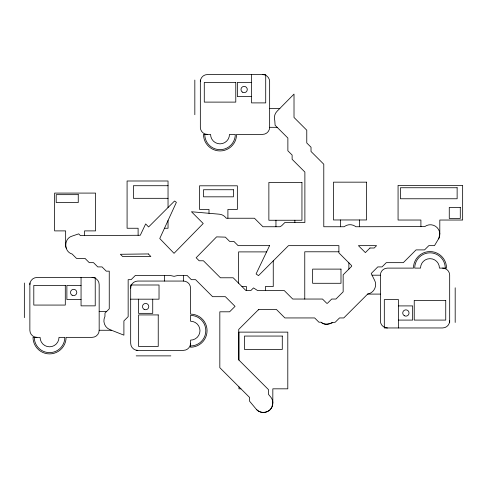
<?xml version="1.0" encoding="UTF-8"?>
<svg xmlns="http://www.w3.org/2000/svg" width="487" height="487" viewBox="0 0 487 487"><rect width="100%" height="100%" fill="white"/><g stroke="black" fill="none" stroke-linecap="round" stroke-linejoin="round"><path stroke-width="0.73" d="M272.142 406.548C269.841 413.013 260.295 414.51 256.125 409.056L249.594 401.227L249.594 397.465L219.826 367.697L219.826 311.802L229.614 311.802L235.044 306.366L225.359 296.68L212.6 296.68L195.591 279.672L191.336 279.672L187.081 275.417L178.029 275.417L174.09 276.336L169.951 275.417L135.374 275.417L131.119 279.672L128.154 279.672L128.154 316.66L123.899 320.915L123.899 335.153L109.867 329.608A9.448 9.448 0 0 1 104.936 316.495L104.997 313.086L109.252 308.831L109.252 271.162L106.282 271.162L102.026 266.913L97.771 266.913L93.522 262.657L89.267 262.657L85.018 258.408L76.508 258.408L72.137 254.031C63.706 251.767 63.651 238.478 72.052 236.122L78.693 233.857L80.422 235.586L140.28 235.27L145.662 223.935L148.59 226.966L174.535 201.015L176.397 202.318L159.754 238.533L174.036 253.325L203.219 223.509L191.47 211.76L219.278 214.195A9.448 9.448 0 0 1 225.694 217.531L226.23 218.237L254.451 218.237L262.962 226.747L279.909 226.747L281.614 225.779L284.901 222.492L304.88 222.492L304.88 172.063L292.121 159.304L292.121 155.055L287.872 150.8L287.872 138.04L275.112 125.287L274.796 120.666A9.448 9.448 0 0 1 277.097 111.225L294.014 94.094L294.014 117.452L306.773 130.212L306.773 142.971L311.023 147.226L311.023 151.475L323.782 164.235L323.782 226.747L344.145 226.747L344.717 226.321A9.448 9.448 0 0 1 355.218 226.248L355.894 226.747L424.761 226.595A9.448 9.448 0 0 1 439.804 233.778L438.89 238.283L434.489 245.649L428.822 245.649L424.567 249.898L416.062 249.898L403.303 262.657L386.294 262.657L382.039 266.913L377.784 266.913L371.204 273.493L374.655 280.439C377.571 285.808 373.821 293.162 367.764 293.965L343.761 317.944L339.512 317.944L335.257 322.199C330.448 322.54 325.645 326.558 320.963 322.199L318.924 322.199L314.669 317.944L284.901 317.944L276.397 309.44L259.577 309.44L258.268 309.878L238.727 329.419L238.727 359.869L268.495 389.637L268.495 394.379L270.638 396.948A9.448 9.448 0 0 1 272.836 402.926L271.935 407.004M272.787 403.93L272.726 404.35M272.811 403.425L272.836 388.827L287.799 388.827L287.799 332.122L238.965 332.122L238.965 360.112M439.773 234.923L439.731 235.385M439.798 234.46L439.81 220.033L462.65 220.033L462.65 185.383L398.068 185.383L398.068 220.033L420.908 220.033L420.908 226.747M272.653 404.849L272.55 405.257M439.658 235.842L439.566 236.292M272.428 405.744L272.282 406.146M439.457 236.743L439.317 237.187M439.164 237.626L438.982 238.052M271.734 407.424L271.496 407.82M438.787 238.472L438.568 238.88M271.241 408.252L270.985 408.593M270.711 408.964L270.401 409.311M270.066 409.683L269.749 409.969M269.378 410.31L269.037 410.559M332.304 322.473L331.921 322.735M268.666 410.839L268.27 411.077M331.525 322.972L331.117 323.198M267.868 411.32L267.454 411.521M330.697 323.392L330.271 323.581M266.998 411.734L266.596 411.874M258.749 309.738L258.433 309.829M329.839 323.733L329.395 323.873M266.164 412.032L265.713 412.148M328.944 323.989L328.494 324.086M265.226 412.27L264.806 412.337M328.037 324.153L327.574 324.202M264.35 412.404L263.887 412.428M327.112 324.226L326.649 324.232M263.418 412.452L262.956 412.434M251.535 82.425L237.358 82.425L237.358 96.596L251.535 96.596M269.646 108.412L279.873 108.412M204.753 134.4A15.28 15.28 0 0 0 220.033 149.679A15.28 15.28 0 0 0 235.312 134.4L229.48 134.4A9.448 9.448 0 0 1 220.033 143.854A9.448 9.448 0 0 1 210.579 134.4L203.493 134.4A16.54 16.54 0 0 0 220.033 150.94A16.54 16.54 0 0 0 236.572 134.4L262.56 134.4A7.086 7.086 0 0 0 269.646 127.314L277.14 127.314M168.039 185.717L133.383 185.717L133.383 198.319L168.039 198.319M164.478 228.251L168.039 228.251L168.039 220.508M338.903 251.785L304.765 251.785L304.765 299.042M266.596 251.895L238.606 251.895L238.606 283.197M372.05 275.192L380.371 275.192A7.086 7.086 0 0 1 387.457 268.106L413.451 268.106A16.54 16.54 0 0 1 429.984 251.566A16.54 16.54 0 0 1 446.524 268.106L439.438 268.106A9.448 9.448 0 0 0 429.984 258.658A9.448 9.448 0 0 0 420.537 268.106L414.711 268.106A15.28 15.28 0 0 1 429.984 252.826A15.28 15.28 0 0 1 445.264 268.106M190.533 345.953A15.28 15.28 0 0 0 205.806 330.679A15.28 15.28 0 0 0 190.533 315.399L190.533 321.225A9.448 9.448 0 0 1 199.98 330.679A9.448 9.448 0 0 1 190.533 340.127L190.533 347.213A16.54 16.54 0 0 0 207.066 330.679A16.54 16.54 0 0 0 190.533 314.139L190.533 288.146A7.086 7.086 0 0 0 183.441 281.06L137.766 281.06A7.086 7.086 0 0 0 130.674 288.146M81.055 285.376L66.877 285.376L66.877 299.554L81.055 299.554M241.954 286.545L246.477 286.545L246.477 290.538M367.612 294.093L380.371 294.093M130.674 299.176L159.03 299.176L159.03 284.998L130.674 284.998L130.674 343.274A7.086 7.086 0 0 0 137.766 350.366M398.488 305.909L412.659 305.909L412.659 320.087L398.488 320.087M99.171 311.363L106.714 311.363M34.273 337.357A15.28 15.28 0 0 0 49.552 352.637A15.28 15.28 0 0 0 64.832 337.357L59 337.357A9.448 9.448 0 0 1 49.552 346.805A9.448 9.448 0 0 1 40.098 337.357L33.013 337.357A16.54 16.54 0 0 0 49.552 353.897A16.54 16.54 0 0 0 66.092 337.357L92.08 337.357A7.086 7.086 0 0 0 99.171 330.265L111.547 330.265M136.19 350.366L183.441 350.366A7.086 7.086 0 0 0 190.533 343.274M136.19 355.875L170.84 355.875M240.955 388.827L238.965 388.827L238.965 386.842M326.187 324.208L325.724 324.172M262.493 412.41L262.036 412.343M325.261 324.105L324.811 324.019M261.58 412.276L261.129 412.166M324.36 323.904L323.916 323.776M260.679 412.057L260.241 411.905M323.478 323.624L323.045 323.447M259.766 411.734L259.382 411.552M322.625 323.252L322.217 323.039M258.926 411.338L258.56 411.119M321.816 322.802L321.432 322.546M258.165 410.882L257.793 410.608M257.416 410.334L257.069 410.024M256.728 409.713L256.412 409.372M66.372 248.68L66.269 248.4M66.062 247.81L65.982 247.518M65.83 246.909L65.788 246.611M65.696 245.996L65.684 245.692M65.654 245.064L65.654 230.893L54.623 230.893L54.623 193.089L95.58 193.089L95.58 230.893L84.555 230.893L84.555 235.568M455.187 287.793L455.187 322.449M449.678 322.449L449.678 275.192A7.086 7.086 0 0 0 442.586 268.106M398.488 327.958L398.488 299.608L384.31 299.608L384.31 327.958L442.586 327.958A7.086 7.086 0 0 0 449.678 320.872M380.371 275.192L380.371 320.872A7.086 7.086 0 0 0 387.457 327.958M359.467 219.966L359.467 226.747M348.869 262.834L348.869 269.098M340.565 219.966L340.565 226.747M294.854 220.252L294.854 222.492M275.952 220.252L275.952 226.747M273.256 260.868L273.256 286.545L265.378 286.545L265.378 290.538M269.646 127.314L269.646 81.633A7.086 7.086 0 0 0 262.56 74.548M251.535 74.548L251.535 102.897L265.713 102.897L265.713 74.548L207.432 74.548A7.086 7.086 0 0 0 200.34 81.633M227.904 218.237L227.904 209.428L237.352 209.428L237.352 185.803L199.548 185.803L199.548 209.428L209.002 209.428L209.002 213.294M200.34 80.063L200.34 127.314A7.086 7.086 0 0 0 207.432 134.4M194.83 80.063L194.83 114.713M183.441 275.417L183.441 281.06M168.039 207.517L168.039 180.994L127.083 180.994L127.083 228.251L138.113 228.251L138.113 235.282M164.539 275.417L164.539 281.06M152.729 299.176L152.729 313.348L138.552 313.348L138.552 299.176M99.171 330.265L99.171 284.591A7.086 7.086 0 0 0 92.08 277.499M81.055 277.499L81.055 305.854L95.233 305.854L95.233 277.499L36.951 277.499A7.086 7.086 0 0 0 29.865 284.591M29.865 283.014L29.865 330.265A7.086 7.086 0 0 0 36.951 337.357M24.35 283.014L24.35 317.664M269.579 245.649L256.077 273.931L258.487 275.636L288.474 245.649L338.903 245.649L338.903 252.869L351.663 265.628L351.663 266.304L343.158 274.808L343.158 291.823L335.933 299.042L331.684 299.042L327.428 303.298L326.753 303.298L322.497 299.042L292.73 299.042L284.225 290.538L257.574 290.538L253.502 287.914L250.878 290.538L245.947 290.538L233.188 277.779L220.428 277.779L203.42 260.77L199.165 260.77L196.151 257.751L216.587 236.877L225.359 237.139L229.614 241.394L233.863 241.394L238.119 245.649L269.579 245.649M148.352 253.934L120.38 254.281L122.614 256.515L150.842 256.515L148.352 253.934M369.956 248.011L365.366 252.601L358.414 245.649L376.573 245.649L374.211 248.011L369.956 248.011M235.781 82.425L204.278 82.425L204.278 102.112L235.781 102.112L235.781 82.425M366.559 182.162L333.479 182.162L333.479 219.966L366.559 219.966L366.559 182.162M301.946 182.448L268.867 182.448L268.867 220.252L301.946 220.252L301.946 182.448M457.135 187.745L400.43 187.745L400.43 198.769L457.135 198.769L457.135 187.745M233.413 189.741L203.487 189.741L203.487 196.827L233.413 196.827L233.413 189.741M78.255 194.66L56.2 194.66L56.2 202.537L78.255 202.537L78.255 194.66M460.288 207.432L449.264 207.432L449.264 218.456L460.288 218.456L460.288 207.432M340.991 269.11L312.642 269.11L312.642 283.288L340.991 283.288L340.991 269.11M65.301 285.376L33.798 285.376L33.798 305.069L65.301 305.069L65.301 285.376M445.739 300.394L414.236 300.394L414.236 320.087L445.739 320.087L445.739 300.394M158.238 314.925L138.552 314.925L138.552 346.427L158.238 346.427L158.238 314.925M282.283 336.06L244.48 336.06L244.48 349.447L282.283 349.447L282.283 336.06M242.295 92.073A3.147 3.147 0 0 0 247.268 89.821A3.147 3.147 0 0 0 242.83 86.643A3.147 3.147 0 0 0 242.295 92.073M404.313 315.728A3.147 3.147 0 0 0 409.037 312.995A3.147 3.147 0 0 0 404.313 310.268A3.147 3.147 0 0 0 404.313 315.728M72.076 295.195A3.147 3.147 0 0 0 76.8 292.468A3.147 3.147 0 0 0 72.076 289.735A3.147 3.147 0 0 0 72.076 295.195M144.067 309.306A3.147 3.147 0 0 0 148.791 306.579A3.147 3.147 0 0 0 144.067 303.845A3.147 3.147 0 0 0 144.067 309.306"/></g></svg>
